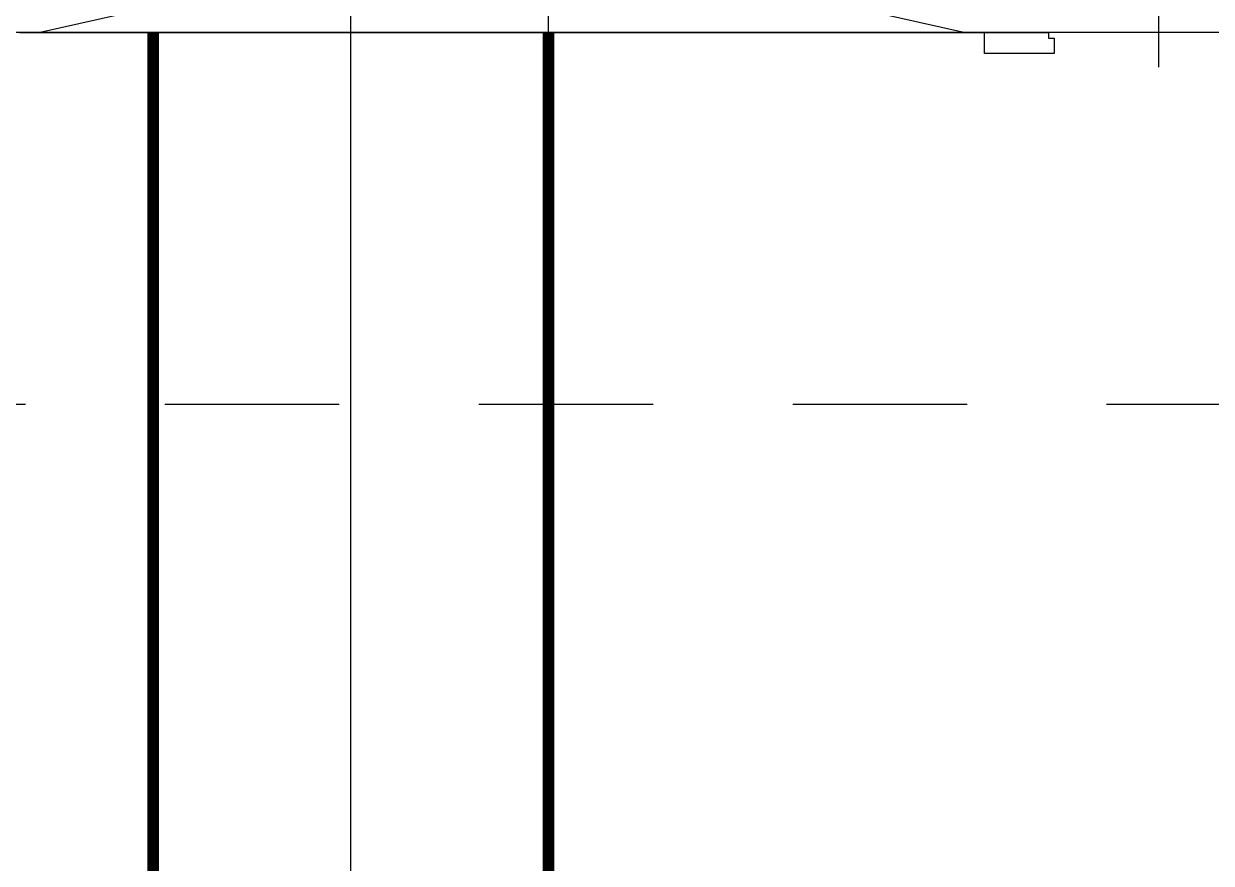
# Model space of a CAD drawing. Header units: millimetres. Extents: x 7086022 to 7120578, y 229555 to 276126.
# Drawn here: x 7107907 to 7108928, y 264600 to 265322 of the extents above; entities that cross this region are included whole.
import ezdxf
from ezdxf.xclip import XClip

# ---------------------------------------------------------------- set-up
doc = ezdxf.new("R2010")
doc.units = ezdxf.units.MM
doc.header["$LTSCALE"] = 100
doc.header["$XCLIPFRAME"] = 2
for name, pattern in [('ST-DASH', [2.7, 1.5, -1.2]), ('U-84C-EX$0$CEN', [62, 60, -1, 0, -1]), ('U-84C-EX$0$HID', [2.3, 1.5, -0.8])]:
    doc.linetypes.add(name, pattern=pattern)
for name, color, linetype in [('BP', 7, 'Continuous'), ('U-84C-EX$0$C-DOOR', 1, 'Continuous'), ('U-84C-EX$0$CEN', 1, 'U-84C-EX$0$CEN'), ('U-84C-EX$0$DOR', 4, 'Continuous'), ('U-84C-EX$0$확장전', 4, 'U-84C-EX$0$HID'), ('결로방지', 4, 'ST-DASH')]:
    doc.layers.add(name, color=color, linetype=linetype)
doc.layers.add('U-84C-EX$0$MC', color=152, linetype='Continuous', plot=False)

# ---------------------------------------------------------------- blocks, each defined once
blk = doc.blocks.new('U-84C-EX$0$A$Cc7b664ce')
at = {"layer": 'U-84C-EX$0$C-DOOR'}
blk.add_lwpolyline([(180, 855.5), (180, 45), (0, 847.3), (0, 52.7)], close=True, dxfattribs=at)
at = {"layer": 'U-84C-EX$0$DOR'}
blk.add_line((0, 865), (0, 35), dxfattribs=at)
blk.add_lwpolyline([(-18, -25), (-18, 35), (0, 35), (0, -20), (-5, -20), (-5, -25)], close=True, dxfattribs=at)
blk.add_lwpolyline([(0.5, 0), (0, 0), (0, 0.5)], dxfattribs=at)
blk = doc.blocks.new('U-84C-EX')
at = {"layer": 'U-84C-EX$0$CEN'}
for p, q in [((6530, 1120), (10535, 1120)), ((10135, 425), (13225, 425))]:
    blk.add_line(p, q, dxfattribs=at)
at = {"layer": 'U-84C-EX$0$MC'}
for p, q in [((10165, 225), (10165, 3020)), ((6530, 950), (10535, 950))]:
    blk.add_line(p, q, dxfattribs=at)
at = {"layer": 'U-84C-EX$0$확장전', "const_width": 10}
for points in [[(10165, 1290), (6500, 1290), (6500, 920), (4485, 920)], [(10165, 950), (6855, 950)]]:
    blk.add_lwpolyline(points, dxfattribs=at)
at = {"layer": 'U-84C-EX$0$DOR'}
blk.add_blockref('U-84C-EX$0$A$Cc7b664ce', (10165, 540), dxfattribs=at)

msp = doc.modelspace()

# ---------------------------------------------------------------- block references
at = {"layer": 'BP'}
ref = msp.add_blockref('U-84C-EX', (7109308.1, 255149.9), dxfattribs=dict(at, rotation=90.00000000000001))
XClip(ref).set_block_clipping_path([(17025.0000000027, -7770.1978698205), (17025.0000000019, 3020), (4400.0000000005, 3020), (4400.0000000005, 2090.0000000009), (4294.9999999999, 2090), (4295.0000000005, 325.0000000009), (-0.0000000001, 325.0000000009), (-0.0000000001, -7770.1978698205)])

# ---------------------------------------------------------------- next in the draw order: linework, layer by layer
at = {"layer": '결로방지'}
msp.add_lwpolyline([(7114428.1, 266174.9), (7114428.1, 265844.9), (7115878.1, 265844.9), (7115878.1, 255589.9), (7109813.1, 255589.9), (7109813.1, 259949.9), (7107918.1, 259949.9), (7107918.1, 262284.9), (7107488.1, 262284.9), (7107488.1, 264994.9), (7109323.1, 264994.9), (7109323.1, 266174.9)], dxfattribs=at)

doc.saveas('drawing.dxf')
